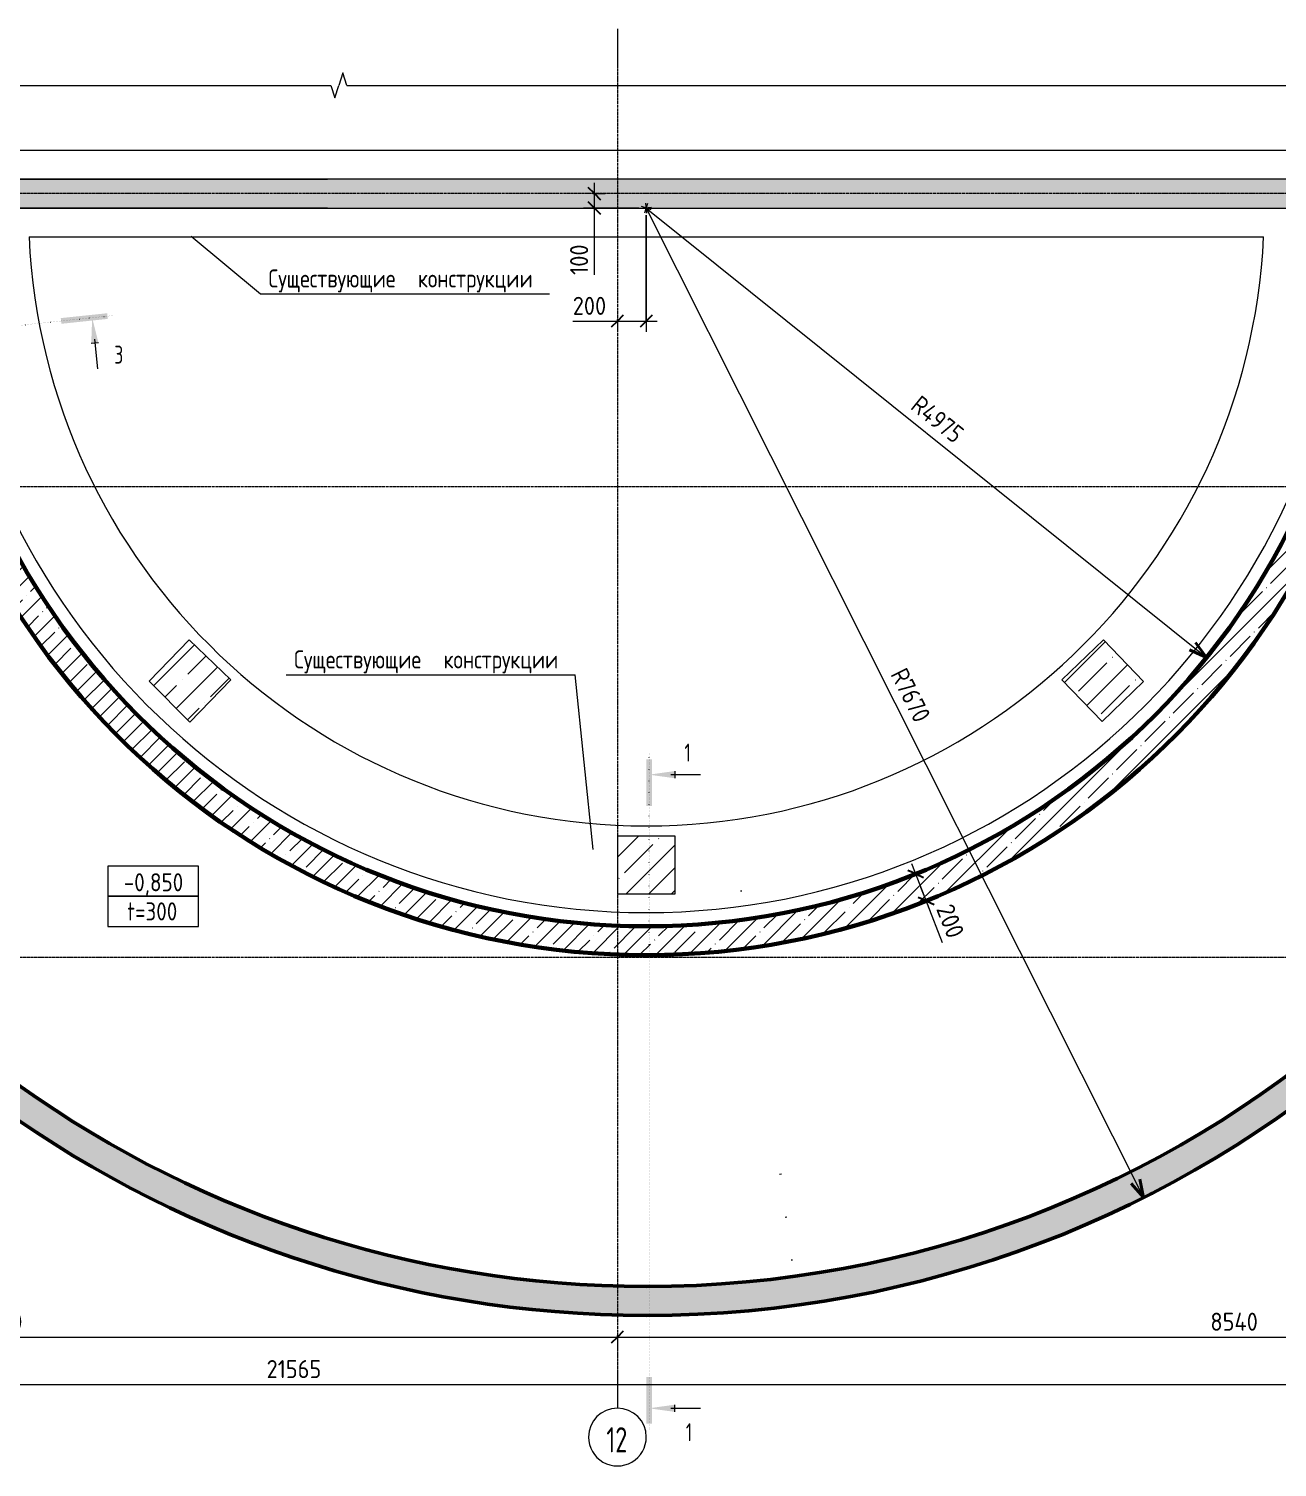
# Model space of a CAD drawing. Header units: millimetres. Extents: x 25237 to 117542, y -2270 to 13021.
# Drawn here: x 104308 to 112953, y 2719 to 12682 of the extents above; entities that cross this region are included whole.
import ezdxf

# ---------------------------------------------------------------- set-up
doc = ezdxf.new("R2010")
doc.units = ezdxf.units.MM
for name, pattern in [('01 Штриховая _2 мм_', [3, 2, -1]), ('01 Штриховая _4 мм_', [6, 3.5, -2.5]), ('02 Штрихпунктирная _20 мм_', [25, 20, -2.5, 0, -2.5]), ('04 Пунктир 10мм', [10, 0, -10])]:
    doc.linetypes.add(name, pattern=pattern)
for name, color, linetype, lineweight in [('AA_Dim', 7, 'Continuous', 9), ('AA_Dim-50', 7, 'Continuous', 9), ('AA_Linii', 7, 'Continuous', 9), ('AA_Oformlenie', 7, 'Continuous', 9), ('AA_Razrez', 7, 'Continuous', 9), ('AA_Vinoska', 7, 'Continuous', 9), ('AF_Lestnica', 7, '01 Штриховая _2 мм_', 9), ('AF_Perekritie', 7, 'Continuous', 20), ('AF_Perekritie_Опалубка', 253, 'Continuous', 20), ('AF_Stena', 7, '01 Штриховая _4 мм_', 20), ('AF_Stena_Гидроизоляция', 253, 'Continuous', 20), ('Оси', 7, 'Continuous', 9)]:
    doc.layers.add(name, color=color, linetype=linetype, lineweight=lineweight)
doc.styles.add('GOST Common', font='GOST Common.ttf', dxfattribs={"width": 0.85, "height": 125})
doc.styles.add('ISOCPEUR', font='isocpeur.ttf', dxfattribs={"width": 0.7, "height": 175})
doc.styles.add('ISOCPEUR_1', font='isocpeur.ttf', dxfattribs={"width": 0.85, "height": 125})
doc.styles.add('ISOCPEUR_2', font='isocpeur.ttf', dxfattribs={"width": 0.9, "height": 125})
doc.styles.add('ISOCPEUR_3', font='isocpeur.ttf', dxfattribs={"width": 0.7, "height": 125})
doc.dimstyles.new('05_Округл_5мм__прозр_', dxfattribs={"dimscale": 304.8, "dimtxt": 124.497647, "dimasz": 0.278871, "dimexe": 0.246063, "dimexo": 0.164042, "dimgap": 0.016404, "dimtad": 1, "dimdec": 0, "dimrnd": 5, "dimdsep": 46, "dimtxsty": 'ISOCPEUR_2', "dimblk1": 'OBLIQUE', "dimblk2": 'OBLIQUE', "dimsah": 1, "dimcen": 0.09, "dimdle": 0.246063, "dimazin": 0, "dimtfac": 1, "dimtdec": 4, "dimtix": 1, "dimtmove": 0, "dimatfit": 3, "dimfxl": 1, "dimtvp": 1, "dimtolj": 1, "dimtzin": 0, "dimlwd": 18, "dimlwe": 18, "dimarcsym": 2})
doc.dimstyles.new('05_Округл_5мм__прозр__1', dxfattribs={"dimscale": 304.8, "dimtxt": 124.497647, "dimasz": 0.278871, "dimexe": 0.246063, "dimexo": 0.164042, "dimgap": 0.016404, "dimtad": 1, "dimdec": 0, "dimrnd": 5, "dimdsep": 46, "dimtxsty": 'ISOCPEUR_2', "dimblk1": 'OBLIQUE', "dimblk2": 'OBLIQUE', "dimsah": 1, "dimcen": 0.09, "dimdle": 0.246063, "dimazin": 0, "dimtfac": 1, "dimtdec": 4, "dimtix": 1, "dimtmove": 1, "dimatfit": 3, "dimfxl": 1, "dimtvp": 1, "dimtolj": 1, "dimtzin": 0, "dimlwd": 18, "dimlwe": 18, "dimarcsym": 2})
doc.dimstyles.new('Стрелка__округл_5_мм__1', dxfattribs={"dimscale": 304.8, "dimtxt": 124.497647, "dimasz": 0.410105, "dimexe": 0.393701, "dimexo": 0, "dimgap": 0.065617, "dimtad": 1, "dimjust": 3, "dimdec": 0, "dimrnd": 5, "dimdsep": 46, "dimtxsty": 'ISOCPEUR_1', "dimblk1": 'OPEN30', "dimblk2": 'OPEN30', "dimsah": 1, "dimcen": 0.09, "dimazin": 0, "dimtfac": 1, "dimtdec": 4, "dimtix": 1, "dimtmove": 0, "dimatfit": 2, "dimfxl": 1, "dimtvp": 1, "dimtolj": 1, "dimtzin": 0, "dimarcsym": 2})
pattern_1 = [(45, (67809.4, 0), (-157.1545, 157.1545), []), (45, (67966.55, 0), (-157.1545, 157.1545), [277.813, -55.563, 1.676, -53.886])]

# ---------------------------------------------------------------- blocks, each defined once
blk = doc.blocks.new('Лестницы 1 - Лестницы 1-3688333-Схема расположения входа на отм_ -0_850 в_о 7-14_А-В')
at = {"layer": 'AF_Lestnica', "linetype": 'Continuous'}
h = blk.add_hatch(dxfattribs=at)
h.set_pattern_fill('FP_19', color=256, style=0, pattern_type=2)
h.set_pattern_definition([(45, (0, 0), (-112.2532, 112.2532), []), (45, (112.25, 0), (-112.2532, 112.2532), [198.438, -39.688, 1.676, -38.011])])
h.paths.add_polyline_path([(40775.1, 3770.8), (41079.9, 3776.9), (41384.2, 3795), (41687.6, 3825.3), (41989.5, 3867.6), (42289.5, 3921.8), (42587.1, 3987.9), (42881.8, 4065.8), (43173.2, 4155.4), (43460.9, 4256.5), (43744.3, 4368.9), (44022.9, 4492.5), (44296.5, 4627.1), (44564.5, 4772.4), (44826.5, 4928.3), (45082.1, 5094.4), (45330.9, 5270.6), (45572.5, 5456.6), (45806.5, 5652), (46032.6, 5856.5), (46250.3, 6069.9), (46459.4, 6291.7), (46659.6, 6521.7), (46850.4, 6759.5), (47031.6, 7004.6), (47202.9, 7256.8), (47364.1, 7515.6), (47514.9, 7780.6), (47655, 8051.3), (47784.3, 8327.4), (47902.4, 8608.5), (48009.3, 8894), (48104.8, 9183.5), (48188.7, 9476.6), (48260.9, 9772.8), (48321.2, 10071.7), (48369.6, 10372.7), (48171.6, 10400.5), (48122.9, 10099), (48061.9, 9799.7), (47988.8, 9503.2), (47903.6, 9210), (47806.5, 8920.4), (47697.6, 8635.1), (47577.1, 8354.4), (47445.3, 8079), (47302.4, 7809.1), (47148.5, 7545.3), (46983.9, 7288), (46809, 7037.7), (46624, 6794.7), (46429.2, 6559.5), (46225, 6332.4), (46011.6, 6113.9), (45789.5, 5904.3), (45559, 5703.9), (45320.6, 5513.1), (45074.5, 5332.3), (44821.2, 5161.6), (44561.2, 5001.5), (44294.8, 4852.1), (44022.5, 4713.7), (43744.9, 4586.6), (43462.2, 4470.9), (43175.1, 4366.9), (42883.9, 4274.7), (42589.3, 4194.5), (42291.5, 4126.4), (41991.3, 4070.5), (41689, 4026.9), (41385.2, 3995.8), (41080.4, 3977), (40775.1, 3970.8), (40467.4, 3977.1), (40160.2, 3996.1), (39854.1, 4027.8), (39549.6, 4072), (39247.1, 4128.7), (38947.2, 4197.9), (38650.5, 4279.3), (38357.3, 4372.9), (38068.3, 4478.5), (37783.8, 4595.9), (37504.4, 4724.9), (37230.6, 4865.4), (36962.8, 5017), (36701.4, 5179.4), (36447, 5352.6), (36199.9, 5536), (35960.6, 5729.5), (35729.4, 5932.7), (35506.9, 6145.2), (35293.2, 6366.7), (35088.9, 6596.8), (34894.2, 6835.1), (34709.5, 7081.3), (34535.1, 7334.8), (34371.3, 7595.4), (34218.4, 7862.4), (34076.6, 8135.5), (33946.2, 8414.3), (33827.3, 8698.1), (33720.3, 8986.6), (33625.2, 9279.3), (33416.5, 9279.3), (33509.2, 8985.6), (33613.6, 8695.9), (33729.6, 8410.5), (33856.9, 8130.1), (33995.4, 7855), (34144.8, 7585.7), (34304.9, 7322.5), (34475.4, 7066.1), (34656.1, 6816.7), (34846.7, 6574.7), (35046.8, 6340.6), (35256.2, 6114.7), (35474.5, 5897.4), (35701.3, 5689.1), (35936.3, 5490), (36179.1, 5300.5), (36429.3, 5120.9), (36686.5, 4951.5), (36950.3, 4792.6), (37220.3, 4644.4), (37496.1, 4507.1), (37777.1, 4381.1), (38062.9, 4266.4), (38353.1, 4163.3), (38647.3, 4071.9), (38944.8, 3992.4), (39245.3, 3924.9), (39548.3, 3869.5), (39853.3, 3826.4), (40159.7, 3795.5), (40467.1, 3777)])
at = {"layer": 'AF_Lestnica', "color": 10, "linetype": 'Continuous', "lineweight": 50}
for radius, start, end in [(7469.2, 270, 352), (7669.2, 270, 352), (7669.2, 196.36363, 270), (7469.2, 196.81463, 270)]:
    blk.add_arc((40775.1, 11440), radius, start, end, dxfattribs=at)
blk = doc.blocks.new('011_ЛинияОбрыва _ЭлУзла_Линия_ - Тип 1-3710690-Схема расположения входа на отм_ -0_850 в_о 7-14_А-В')
at = {"layer": 'AA_Oformlenie'}
for p, q in [((0, 0), (10745, 0)), ((10856.3, 0), (21600, 0))]:
    blk.add_line(p, q, dxfattribs=at)
blk = doc.blocks.new('Ось сетки - d_4мм-2765513-Схема расположения входа на отм_ -0_850 в_о 7-14_А-В')
at = {"layer": 'Оси'}
for start, end in [(360, 180), (360, 180), (180, 360), (180, 360)]:
    blk.add_arc((0, 0), 4, start, end, dxfattribs=at)
blk = doc.blocks.new('Разрез - Номер узла_ сзади-394133-Схема расположения входа на отм_ -0_850 в_о 7-14_А-В')
at = {"layer": 'AA_Razrez'}
for points in [[(7.33, 0.4), (7.33, -0.39), (0.87, -0.39), (0.87, 0.4)], [(3.5, -3.53), (2.5, -3.53), (3, 0)]]:
    blk.add_hatch(color=256, dxfattribs=at).paths.add_polyline_path(points)
for p, q in [((2.5, -3.53), (3.5, -3.53)), ((3, -3), (3, -7.1))]:
    blk.add_line(p, q, dxfattribs=at)
blk = doc.blocks.new('Разрез - Номер узла_ спереди-394134-Схема расположения входа на отм_ -0_850 в_о 7-14_А-В')
at = {"layer": 'AA_Razrez'}
for points in [[(7.33, 0.4), (7.33, -0.39), (0.87, -0.39), (0.87, 0.4)], [(3.5, -3.53), (2.5, -3.53), (3, 0)]]:
    blk.add_hatch(color=256, dxfattribs=at).paths.add_polyline_path(points)
for p, q in [((2.5, -3.53), (3.5, -3.53)), ((3, -3), (3, -7.1))]:
    blk.add_line(p, q, dxfattribs=at)
blk = doc.blocks.new('010_Текст с выноской - Текст 2 строки-3712182-Схема расположения входа на отм_ -0_850 в_о 7-14_А-В')
at = {"layer": 'AA_Vinoska'}
blk.add_line((-20, 0), (20, 0), dxfattribs=at)
blk = doc.blocks.new('DIMBLOCK98-Схема расположения входа на отм_ -0_850 в_о 7-14_А-В')
at = {"layer": 'AA_Dim-50', "lineweight": 30}
for p, q in [((99814.5, 3621.1), (99772, 3578.6)), ((99814.5, 3621.1), (99857, 3663.6)), ((108384.5, 3621.1), (108342, 3578.6)), ((108384.5, 3621.1), (108427, 3663.6))]:
    blk.add_line(p, q, dxfattribs=at)
at = {"layer": 'AA_Dim-50', "lineweight": 18}
for p, q in [((99814.5, 3631.3), (99814.5, 3546.1)), ((99814.5, 3621.1), (99814.5, 3631.3)), ((99814.5, 3621.1), (108384.5, 3621.1)), ((108384.5, 3631.3), (108384.5, 3546.1)), ((108384.5, 3621.1), (108384.5, 3631.3))]:
    blk.add_line(p, q, dxfattribs=at)
at = {"layer": 'AA_Dim-50', "color": 0, "lineweight": 18, "insert": (103941.4, 3789.5), "char_height": 125, "width": 379.239, "attachment_point": 1, "line_spacing_factor": 1.149209, "style": 'ISOCPEUR_2'}
blk.add_mtext('8570', dxfattribs=at)
blk = doc.blocks.new('_Oblique')
at = {"color": 0, "linetype": 'ByBlock', "lineweight": -2}
blk.add_line((-0.5, -0.5), (0.5, 0.5), dxfattribs=at)
blk = doc.blocks.new('DIMBLOCK99-Схема расположения входа на отм_ -0_850 в_о 7-14_А-В')
at = {"layer": 'AA_Dim-50', "lineweight": 30}
for p, q in [((108384.5, 3621.1), (108342, 3578.6)), ((108384.5, 3621.1), (108427, 3663.6)), ((116924.5, 3621.1), (116882, 3578.6)), ((116924.5, 3621.1), (116967, 3663.6))]:
    blk.add_line(p, q, dxfattribs=at)
at = {"layer": 'AA_Dim-50', "lineweight": 18}
for p, q in [((108384.5, 3631.3), (108384.5, 3546.1)), ((108384.5, 3621.1), (108384.5, 3631.3)), ((108384.5, 3621.1), (116999.5, 3621.1)), ((116924.5, 3631.3), (116924.5, 3546.1)), ((116924.5, 3621.1), (116924.5, 3631.3))]:
    blk.add_line(p, q, dxfattribs=at)
at = {"layer": 'AA_Dim-50', "color": 0, "lineweight": 18, "insert": (112490.5, 3789.5), "char_height": 125, "width": 393.604, "attachment_point": 1, "line_spacing_factor": 1.149209, "style": 'ISOCPEUR_2'}
blk.add_mtext('8540', dxfattribs=at)
blk = doc.blocks.new('DIMBLOCK100-Схема расположения входа на отм_ -0_850 в_о 7-14_А-В')
at = {"layer": 'AA_Dim-50', "lineweight": 18}
for p, q in [((95284.5, 3293.2), (116999.5, 3293.2)), ((95359.5, 3303.3), (95359.5, 3218.2)), ((95359.5, 3293.2), (95359.5, 3303.3)), ((116924.5, 3303.3), (116924.5, 3218.2)), ((116924.5, 3293.2), (116924.5, 3303.3))]:
    blk.add_line(p, q, dxfattribs=at)
at = {"layer": 'AA_Dim-50', "lineweight": 30}
for p, q in [((95359.5, 3293.2), (95317, 3250.7)), ((95359.5, 3293.2), (95402, 3335.7)), ((116924.5, 3293.2), (116882, 3250.7)), ((116924.5, 3293.2), (116967, 3335.7))]:
    blk.add_line(p, q, dxfattribs=at)
at = {"layer": 'AA_Dim-50', "color": 0, "lineweight": 18, "insert": (105955.2, 3461.5), "char_height": 125, "width": 448.192, "attachment_point": 1, "line_spacing_factor": 1.149209, "style": 'ISOCPEUR_2'}
blk.add_mtext('21565', dxfattribs=at)
blk = doc.blocks.new('042_М_Плиты толщина и отметка - 042_М_Плиты толщина и отметка-646207-Схема расположения входа на отм_ -0_850 в_о 7-14_А-В')
at = {"layer": 'AA_Vinoska'}
for p, q in [((6.28, 4.17), (-6.28, 4.17)), ((-6.28, 4.17), (-6.28, 0)), ((6.28, 0), (6.28, 4.17)), ((6.28, 0), (-6.28, 0)), ((-6.28, 0), (-6.28, -4.17)), ((-6.28, 0), (6.28, 0)), ((6.28, -4.17), (6.28, 0)), ((-6.28, -4.17), (6.28, -4.17))]:
    blk.add_line(p, q, dxfattribs=at)
blk = doc.blocks.new('DIMBLOCK123-Схема расположения входа на отм_ -0_850 в_о 7-14_А-В')
at = {"layer": 'AA_Dim-50'}
for p, q in [((108573.3, 11406.4), (108595.6, 11473.6)), ((108618, 11428.9), (108550.9, 11451.1)), ((108584.5, 11440), (112028.1, 4587.4))]:
    blk.add_line(p, q, dxfattribs=at)
at = {"layer": 'AA_Dim-50', "lineweight": 40}
for q in [(111942, 4684), (112001.9, 4714.1)]:
    blk.add_line((112028.1, 4587.4), q, dxfattribs=at)
at = {"layer": 'AA_Dim-50'}
blk.add_arc((108584.5, 11440), 7669.2, 295.78419, 297.57721, dxfattribs=at)
at = {"layer": 'AA_Dim-50', "color": 0, "insert": (110384.1, 8267.1), "char_height": 125, "width": 459.684, "attachment_point": 1, "rotation": 296.6807, "line_spacing_factor": 1.149209, "style": 'ISOCPEUR_1'}
blk.add_mtext('R7670', dxfattribs=at)
blk = doc.blocks.new('_Open30')
at = {"color": 0, "linetype": 'ByBlock', "lineweight": -2}
for p, q in [((-1, 0.268), (0, 0)), ((0, 0), (-1, -0.268)), ((0, 0), (-1, 0))]:
    blk.add_line(p, q, dxfattribs=at)
blk = doc.blocks.new('DIMBLOCK124-Схема расположения входа на отм_ -0_850 в_о 7-14_А-В')
at = {"layer": 'AA_Dim-50'}
for p, q in [((108588.3, 11404.9), (108580.6, 11475.1)), ((108619.6, 11443.9), (108549.3, 11436.1)), ((108584.5, 11440), (112464.7, 8327.7))]:
    blk.add_line(p, q, dxfattribs=at)
at = {"layer": 'AA_Dim-50', "lineweight": 40}
for q in [(112346.3, 8379.8), (112388.2, 8432.1)]:
    blk.add_line((112464.7, 8327.7), q, dxfattribs=at)
at = {"layer": 'AA_Dim-50'}
blk.add_arc((108584.5, 11440), 4974.2, 319.88536, 322.64982, dxfattribs=at)
at = {"layer": 'AA_Dim-50', "color": 0, "insert": (110485.2, 10150.4), "char_height": 125, "width": 474.049, "attachment_point": 1, "rotation": 321.26759, "line_spacing_factor": 1.149209, "style": 'ISOCPEUR_1'}
blk.add_mtext('R4975', dxfattribs=at)
blk = doc.blocks.new('DIMBLOCK125-Схема расположения входа на отм_ -0_850 в_о 7-14_А-В')
at = {"layer": 'AA_Dim-50', "lineweight": 18}
for p, q in [((110549.4, 6572), (110422.6, 6898.2)), ((110470.4, 6836.3), (110379.9, 6801.1)), ((110449.8, 6828.3), (110470.4, 6836.3)), ((110531.5, 6618), (110486, 6735.1)), ((110505.5, 6635.4), (110592.1, 6669)), ((110522.2, 6641.9), (110505.5, 6635.4)), ((110635.5, 6350.4), (110531.5, 6618))]:
    blk.add_line(p, q, dxfattribs=at)
at = {"layer": 'AA_Dim-50', "lineweight": 30}
for p, q in [((110449.8, 6828.3), (110394.8, 6852.5)), ((110449.8, 6828.3), (110504.8, 6804.1)), ((110522.2, 6641.9), (110467.2, 6666.1)), ((110522.2, 6641.9), (110577.2, 6617.7))]:
    blk.add_line(p, q, dxfattribs=at)
at = {"layer": 'AA_Dim-50', "color": 0, "lineweight": 18, "insert": (110706.5, 6632.3), "char_height": 125, "width": 284.429, "attachment_point": 1, "rotation": 291.23971, "line_spacing_factor": 1.149209, "style": 'ISOCPEUR_2'}
blk.add_mtext('200', dxfattribs=at)
blk = doc.blocks.new('DIMBLOCK126-Схема расположения входа на отм_ -0_850 в_о 7-14_А-В')
at = {"layer": 'AA_Dim-50', "lineweight": 18}
for p, q in [((108584.5, 11390), (108584.5, 10582.1)), ((108584.5, 10657.1), (108584.5, 11390)), ((108384.5, 10667.2), (108384.5, 10582.1)), ((108384.5, 10657.1), (108384.5, 10667.2)), ((108075.4, 10657.1), (108362.4, 10657.1)), ((108309.5, 10657.1), (108659.5, 10657.1)), ((108362.4, 10657.1), (108484.5, 10657.1))]:
    blk.add_line(p, q, dxfattribs=at)
at = {"layer": 'AA_Dim-50', "lineweight": 30}
for p, q in [((108384.5, 10657.1), (108427, 10699.6)), ((108584.5, 10657.1), (108627, 10699.6)), ((108384.5, 10657.1), (108342, 10614.6)), ((108584.5, 10657.1), (108542, 10614.6))]:
    blk.add_line(p, q, dxfattribs=at)
at = {"layer": 'AA_Dim-50', "color": 0, "lineweight": 18, "insert": (108075.4, 10825.4), "char_height": 125, "width": 284.429, "attachment_point": 1, "line_spacing_factor": 1.149209, "style": 'ISOCPEUR_2'}
blk.add_mtext('200', dxfattribs=at)
blk = doc.blocks.new('DIMBLOCK127-Схема расположения входа на отм_ -0_850 в_о 7-14_А-В')
at = {"layer": 'AA_Dim-50', "lineweight": 30}
for p, q in [((108224.9, 11540), (108182.4, 11582.5)), ((108224.9, 11440), (108182.4, 11482.5)), ((108224.9, 11540), (108267.4, 11497.5)), ((108224.9, 11440), (108267.4, 11397.5))]:
    blk.add_line(p, q, dxfattribs=at)
at = {"layer": 'AA_Dim-50', "lineweight": 18}
for p, q in [((108224.9, 11365), (108224.9, 11615)), ((108214.8, 11540), (108299.9, 11540)), ((108224.9, 11540), (108214.8, 11540)), ((108224.9, 11242.9), (108224.9, 11490)), ((108533.5, 11440), (108149.9, 11440)), ((108224.9, 11440), (108533.5, 11440)), ((108224.9, 10977.4), (108224.9, 11242.9))]:
    blk.add_line(p, q, dxfattribs=at)
at = {"layer": 'AA_Dim-50', "color": 0, "lineweight": 18, "insert": (108056.6, 10977.4), "char_height": 125, "width": 258.572, "attachment_point": 1, "rotation": 90, "line_spacing_factor": 1.149209, "style": 'ISOCPEUR_2'}
blk.add_mtext('100', dxfattribs=at)

msp = doc.modelspace()

# ---------------------------------------------------------------- hatches: boundary and pattern name
at = {"layer": 'AA_Oformlenie'}
h = msp.add_hatch(dxfattribs=at)
h.set_pattern_fill('FP_1', color=256, style=0, pattern_type=2)
h.set_pattern_definition(pattern_1)
h.paths.add_polyline_path([(117254.4587, 11440), (117254.4587, 11640), (95654.4587, 11640), (95654.4587, 11440), (115632.65, 11440)])
h = msp.add_hatch(dxfattribs=at)
h.set_pattern_fill('FP_1', color=256, style=0, pattern_type=2)
h.set_pattern_definition(pattern_1)
h.paths.add_polyline_path([(108384.4587, 6690), (108784.4587, 6690), (108784.4587, 7090), (108384.4587, 7090)])
h.paths.add_polyline_path([(105424.2788, 7879.6069), (105706.5817, 8171.9402), (105418.8458, 8449.8035), (105141.393, 8162.4927), (105390.5305, 7913.3552)])
h.paths.add_polyline_path([(111740.237, 7884.2043), (112027.9729, 8162.0676), (111750.1095, 8449.8035), (111462.3736, 8171.9402), (111712.0863, 7913.3552)])
at = {"layer": 'AF_Stena', "linetype": 'Continuous', "lineweight": 9}
h = msp.add_hatch(dxfattribs=at)
h.set_pattern_fill('FP_19', color=256, style=0, pattern_type=2)
h.set_pattern_definition([(45, (67809.4, 0), (-112.2532, 112.2532), []), (45, (67921.65, 0), (-112.2532, 112.2532), [198.438, -39.688, 1.676, -38.011])])
h.paths.add_polyline_path([(108584.4587, 6265.7905), (108840.9246, 6272.1505), (109096.7601, 6291.2146), (109351.3362, 6322.9362), (109604.027, 6367.2371), (109854.2115, 6424.0084), (110101.2744, 6493.1107), (110344.6086, 6574.3741), (110583.6157, 6667.5987), (110817.7083, 6772.5553), (111046.3108, 6888.9861), (111268.8613, 7016.6047), (111484.8127, 7155.0974), (111693.6341, 7304.1238), (111894.8121, 7463.3175), (112087.8523, 7632.2872), (112272.2799, 7810.6174), (112447.6418, 7997.8699), (112613.5066, 8193.5841), (112769.4668, 8397.2791), (112915.1389, 8608.4541), (113050.1648, 8826.59), (113174.2126, 9051.1504), (113286.9773, 9281.5834), (113388.1817, 9517.3225), (113477.577, 9757.7881), (113554.9434, 10002.3891), (113620.0908, 10250.5243), (113672.859, 10501.5835), (113713.1183, 10754.9497), (113740.7697, 11010), (113540.0474, 11010), (113512.1508, 10761.3173), (113471.7827, 10514.3523), (113417.0675, 10262.3738), (113354.0721, 10028.0695), (113277.0274, 9789.9824), (113188.1064, 9556.0714), (113087.5341, 9326.9284), (112975.5649, 9103.1334), (112852.4823, 8885.2527), (112718.5978, 8673.8378), (112574.2502, 8469.4238), (112419.8049, 8272.528), (112255.6528, 8083.6487), (112082.2092, 7903.2641), (111899.9132, 7731.8305), (111709.2261, 7569.7819), (111510.6305, 7417.5284), (111304.6292, 7275.4553), (111091.7433, 7143.9223), (110872.5118, 7023.2622), (110647.4895, 6913.7804), (110417.2459, 6815.754), (110182.3636, 6729.4311), (109943.4373, 6655.0301), (109701.0715, 6592.7394), (109455.8797, 6542.7166), (109208.4824, 6505.0882), (108959.5058, 6479.9497), (108709.5799, 6467.3644), (108459.3374, 6467.3644), (108209.4116, 6479.9497), (107960.4349, 6505.0882), (107713.0377, 6542.7166), (107467.8458, 6592.7394), (107225.48, 6655.0301), (106986.5537, 6729.4311), (106751.6715, 6815.754), (106521.4278, 6913.7804), (106296.4055, 7023.2622), (106077.174, 7143.9223), (105864.2882, 7275.4553), (105658.2868, 7417.5284), (105459.6912, 7569.7819), (105269.0042, 7731.8305), (105086.7082, 7903.2641), (104913.2646, 8083.6487), (104749.1124, 8272.528), (104594.6671, 8469.4238), (104450.3195, 8673.8378), (104316.435, 8885.2527), (104193.3524, 9103.1334), (104081.3833, 9326.9284), (103980.8109, 9556.0714), (103891.8899, 9789.9824), (103814.8453, 10028.0695), (103749.872, 10269.7299), (103697.1346, 10514.3523), (103656.7666, 10761.3173), (103628.8699, 11010), (103428.1476, 11010), (103455.799, 10754.9497), (103496.0583, 10501.5835), (103548.8265, 10250.5243), (103613.9739, 10002.3891), (103691.3404, 9757.7881), (103780.7357, 9517.3225), (103881.9401, 9281.5834), (103994.7047, 9051.1504), (104118.7525, 8826.59), (104253.7784, 8608.4541), (104399.4505, 8397.2791), (104555.4107, 8193.5841), (104721.2756, 7997.8699), (104896.6374, 7810.6174), (105081.0651, 7632.2872), (105274.1052, 7463.3175), (105475.2832, 7304.1238), (105684.1046, 7155.0974), (105900.056, 7016.6047), (106122.6065, 6888.9861), (106351.209, 6772.5553), (106585.3016, 6667.5987), (106824.3087, 6574.3741), (107067.6429, 6493.1107), (107314.7059, 6424.0084), (107564.8903, 6367.2371), (107817.5811, 6322.9362), (108072.1572, 6291.2146), (108327.9927, 6272.1505)])

# ---------------------------------------------------------------- linework, layer by layer
at = {"layer": 'AA_Linii', "lineweight": 20}
for p, q in [((95656.1907, 11840), (117252.7266, 11840)), ((101674.4587, 11640), (106376.8122, 11640)), ((106376.8122, 11440), (101672.7542, 11440)), ((104309.9255, 11240), (112858.9918, 11240)), ((105418.8458, 8449.8035), (105141.393, 8162.4927)), ((105706.5817, 8171.9402), (105418.8458, 8449.8035)), ((111462.3736, 8171.9402), (111750.1095, 8449.8035)), ((111750.1095, 8449.8035), (112027.9729, 8162.0676)), ((105424.2788, 7879.6069), (105706.5817, 8171.9402)), ((111740.237, 7884.2043), (111462.3736, 8171.9402)), ((105141.393, 8162.4927), (105424.2788, 7879.6069)), ((112027.9729, 8162.0676), (111740.237, 7884.2043)), ((108784.4587, 7090), (108384.4587, 7090)), ((108384.4587, 7090), (108384.4587, 6690)), ((108784.4587, 6690), (108784.4587, 7090)), ((110386.4688, 6803.6739), (110423.7517, 6818.1648)), ((108384.4587, 6690), (108784.4587, 6690)), ((110458.9229, 6617.2594), (110505.5265, 6635.3729)), ((111339.1816, 4497.4061), (111367.0686, 4508.4655)), ((111412.9114, 4311.4923), (111440.7985, 4322.5518))]:
    msp.add_line(p, q, dxfattribs=at)
at = {"layer": 'AA_Linii'}
for p, q in [((117254.4587, 11640), (95654.4587, 11640)), ((95654.4587, 11440), (117254.4587, 11440)), ((105418.8458, 8449.8035), (105141.393, 8162.4927)), ((105706.5817, 8171.9402), (105418.8458, 8449.8035)), ((111750.1095, 8449.8035), (111462.3736, 8171.9402)), ((112027.9729, 8162.0676), (111750.1095, 8449.8035)), ((105424.2788, 7879.6069), (105706.5817, 8171.9402)), ((111462.3736, 8171.9402), (111740.237, 7884.2043)), ((105141.393, 8162.4927), (105424.2788, 7879.6069)), ((111740.237, 7884.2043), (112027.9729, 8162.0676)), ((108784.4587, 7090), (108384.4587, 7090)), ((108384.4587, 7090), (108384.4587, 6690)), ((108784.4587, 6690), (108784.4587, 7090)), ((108384.4587, 6690), (108784.4587, 6690)), ((109235.8224, 6710.4333), (109245.7289, 6711.7976)), ((109505.9614, 4748.9479), (109520.8212, 4750.9944)), ((109546.8916, 4451.7532), (109556.7981, 4453.1175)), ((109587.8217, 4154.5584), (109597.7282, 4155.9227))]:
    msp.add_line(p, q, dxfattribs=at)
at = {"layer": 'AA_Linii', "lineweight": 20}
for radius, start, end in [(4879.2095, 182.34922632, 357.65077368), (4279.2095, 182.67884337, 357.32115663)]:
    msp.add_arc((108584.4587, 11440), radius, start, end, dxfattribs=at)
at = {"layer": 'AA_Razrez', "linetype": '04 Пунктир 10мм'}
for p, q in [((93187.4175, 9465.6321), (104896.4875, 10696.305)), ((108604.4587, 2977.4643), (108604.4587, 7665.8816))]:
    msp.add_line(p, q, dxfattribs=at)
at = {"layer": 'AA_Vinoska'}
for p, q in [((106482.613, 12376.6501), (106454.4587, 12290)), ((106510.7673, 12290), (106482.613, 12376.6501)), ((106399.4587, 12290), (106426.9587, 12203.3975)), ((106426.9587, 12203.3975), (106454.4587, 12290)), ((105433.1926, 11245.0876), (105913.6329, 10845.9991)), ((108216.1858, 6997.8326), (108091.1587, 8207.6422))]:
    msp.add_line(p, q, dxfattribs=at)
at = {"layer": 'AF_Perekritie', "linetype": '01 Штриховая _4 мм_'}
for p, q in [((112940.1755, 5127.75), (112879.8221, 5086.5264)), ((104510.6227, 4942.2593), (104420.9799, 4999.3314)), ((112685.133, 4959.1637), (112624.7163, 4921.3275)), ((104773.7235, 4784.5458), (104681.9249, 4837.9551)), ((112423.5748, 4800.8768), (112363.2656, 4766.3659)), ((105042.9207, 4637.4797), (104949.1302, 4687.1373)), ((112155.9166, 4653.1408), (112095.8804, 4621.8851)), ((105317.7836, 4501.2964), (105222.167, 4547.1224)), ((111882.5835, 4516.1902), (111822.9807, 4488.1118)), ((105597.8724, 4376.2138), (105500.5971, 4418.1366)), ((111604.0099, 4390.2425), (111544.995, 4365.2563)), ((105882.739, 4262.4319), (105783.974, 4300.3884)), ((106171.9278, 4160.1327), (106071.8432, 4194.068)), ((111320.6386, 4275.4979), (111262.36, 4253.5114)), ((106464.976, 4069.4799), (106363.7429, 4099.3468)), ((111032.9197, 4172.1386), (110975.5195, 4153.0526)), ((106761.4149, 3990.6185), (106659.2054, 4016.3777)), ((110446.2742, 4000.2141), (110391.0297, 3986.6065)), ((110741.3104, 4080.3287), (110684.9239, 4064.0377)), ((107060.7702, 3923.6746), (106957.7568, 3945.2946)), ((107362.563, 3868.7554), (107258.9186, 3886.2121)), ((110148.2797, 3931.922), (110094.2984, 3920.8805)), ((107666.3105, 3825.9487), (107562.208, 3839.2256)), ((107971.5267, 3795.3229), (107867.139, 3804.4109)), ((109241.3013, 3798.9707), (109191.7596, 3794.8735)), ((109545.3142, 3831.2203), (109494.1921, 3824.9387)), ((109847.8006, 3875.5609), (109795.196, 3866.963)), ((108938.136, 3778.9501), (108938.7369, 3778.9778))]:
    msp.add_line(p, q, dxfattribs=at)
for radius, start, end in [(4974.2095, 330.30632996, 330.78618322), (4974.2095, 212.04254626, 212.56871209), (4974.2095, 327.43128791, 327.95745249), (4974.2095, 214.87097871, 215.44393415), (4974.2095, 324.55606585, 325.12902007), (4974.2095, 217.69916021, 218.31936625), (4974.2095, 321.68063375, 322.30083858), (4974.2095, 220.52712859, 221.19504544), (4974.2095, 318.80495456, 319.47287022), (4974.2095, 223.35491437, 224.07101806), (4974.2095, 315.92898194, 316.64508445), (4974.2095, 226.18254251, 226.94734279), (4974.2095, 313.05265721, 313.81745633), (4974.2095, 229.01003358, 229.8240951), (4974.2095, 310.1759049, 310.98996527), (4974.2095, 231.83740469, 232.70137365), (4974.2095, 307.29862635, 308.16259418), (4974.2095, 234.6646702, 235.57931), (4974.2095, 304.42069, 305.33532869), (4974.2095, 237.49184223, 238.45808357), (4974.2095, 301.54191643, 302.50815667), (4974.2095, 240.31893111, 241.33794552), (4974.2095, 298.66205448, 299.6810678), (4974.2095, 243.14594567, 244.21925864), (4974.2095, 295.78074136, 296.85405326), (4974.2095, 245.97289351, 247.10256712), (4974.2095, 292.89743288, 294.02710543), (4974.2095, 248.79978122, 249.98872613), (4974.2095, 290.01127387, 291.20021772), (4974.2095, 251.62661453, 252.87916093), (4974.2095, 287.12083907, 288.37338443), (4974.2095, 254.45339844, 255.77643698), (4974.2095, 257.28013734, 258.68568525), (4974.2095, 281.31431475, 282.71986163), (4974.2095, 284.22356302, 285.54660053), (4974.2095, 260.10683511, 261.61887795), (4974.2095, 262.93349517, 264.61193172), (4974.2095, 265.76012056, 267.88044922), (4974.2095, 272.11956901, 274.23987842), (4974.2095, 275.38806828, 277.06650381), (4974.2095, 278.38112205, 279.89316387), (7669.2095, 303.56228296, 304.72730874), (7669.2095, 236.95980088, 238.11374635), (7669.2095, 301.27075532, 302.43584421), (7669.2095, 239.26267226, 240.41660431), (7669.2095, 298.9792096, 300.14439223), (7669.2095, 241.56554347, 242.71946228), (7669.2095, 296.68764435, 297.85295203), (7669.2095, 243.86841452, 245.02232026), (7669.2095, 294.396058, 295.56152286), (7669.2095, 246.17128541, 247.32517825), (7669.2095, 292.10444879, 293.27010407), (7669.2095, 248.47415615, 249.62803626), (7669.2095, 250.77702674, 251.93089428), (7669.2095, 289.81281476, 290.97869503), (7669.2095, 253.07989718, 254.23375231), (7669.2095, 287.52115372, 288.68729519), (7669.2095, 255.38276746, 256.53661035), (7669.2095, 282.93774049, 284.10452101), (7669.2095, 285.22946322, 286.39590401), (7669.2095, 257.6856376, 258.83946841), (7669.2095, 259.9885076, 261.14232648), (7669.2095, 280.64598241, 281.81314574), (7669.2095, 262.29137746, 263.44518456), (7669.2095, 264.59424717, 265.74804265), (7669.2095, 273.77722108, 274.93906234), (7669.2095, 276.06234556, 277.23041678), (7669.2095, 278.35418545, 279.5217778), (7669.2095, 266.92627072, 268.04937713), (7669.2095, 269.21955194, 270.3448218), (7669.2095, 271.49301736, 272.62901975)]:
    msp.add_arc((108584.4587, 11440), radius, start, end, dxfattribs=at)
at = {"layer": 'AF_Perekritie_Опалубка', "lineweight": 35}
for p, q in [((108117.4249, 6487.7642), (108125.0833, 6487.0479)), ((109043.8344, 6487.048), (109051.4924, 6487.7642)), ((108584.4655, 3770.7909), (108477.3325, 3771.5396)), ((108632.1948, 3770.9398), (108584.4655, 3770.7909))]:
    msp.add_line(p, q, dxfattribs=at)
at = {"layer": 'AF_Perekritie_Опалубка', "lineweight": 35, "flags": 128}
for points in [[(112879.781, 5086.4986), (112867.9633, 5078.5252), (112814.2093, 5042.6583)], [(104547.0523, 4919.5611), (104525.5704, 4932.9116), (104510.6647, 4942.233)], [(112624.6742, 4921.3013), (112613.359, 4914.3019), (112555.8797, 4879.1628)], [(104811.2202, 4763.216), (104787.9415, 4776.4251), (104773.7666, 4784.5211)], [(112363.2224, 4766.3415), (112352.4669, 4760.2629), (112291.2389, 4726.0927)], [(105081.4329, 4617.5676), (105056.3367, 4630.5119), (105042.9647, 4637.4568)], [(112095.8363, 4621.8624), (112085.6943, 4616.6487), (112020.7071, 4583.6915)], [(105357.2576, 4482.8493), (105330.33, 4495.4035), (105317.8284, 4501.2753)], [(111822.9357, 4488.0909), (111813.4575, 4483.6834), (111744.7143, 4452.1853)], [(105638.2522, 4359.2769), (105609.4868, 4371.3144), (105597.9181, 4376.1945)], [(111544.9493, 4365.2372), (111536.1813, 4361.5745), (111463.6989, 4331.7832)], [(105923.9667, 4247.0482), (105893.3641, 4258.4414), (105882.7854, 4262.4144)], [(111262.3135, 4253.4941), (111254.2985, 4250.5126), (111178.1073, 4222.6767)], [(106213.9432, 4146.3432), (106181.5114, 4156.9637), (106171.9749, 4160.1171)], [(110975.4723, 4153.0372), (110968.249, 4150.671), (110888.3934, 4125.039)], [(106507.7172, 4057.3231), (106473.4715, 4067.0422), (106465.0237, 4069.4662)], [(106804.8181, 3980.1306), (106768.7812, 3988.8196), (106761.4631, 3990.6067)], [(110390.9815, 3986.5948), (110385.4413, 3985.2542), (110298.4453, 3964.773)], [(110684.8762, 4064.0241), (110678.4792, 4062.2055), (110595.0174, 4039.0255)], [(107104.7699, 3914.8891), (107066.9719, 3922.4201), (107060.8188, 3923.6648)], [(110094.2498, 3920.8708), (110089.5928, 3919.9372), (109999.1482, 3902.3994)], [(107407.0919, 3861.7034), (107367.5704, 3867.949), (107362.612, 3868.7475)], [(107711.2999, 3820.6584), (107670.0998, 3825.4927), (107666.3597, 3825.9427)], [(108016.9065, 3791.82), (107974.08, 3795.1186), (107971.5761, 3795.3189)], [(109191.7102, 3794.8696), (109189.8175, 3794.7195), (109088.7576, 3787.3893)], [(109494.1429, 3824.9328), (109491.314, 3824.5954), (109394.2844, 3813.6673)], [(109795.147, 3866.9552), (109791.3952, 3866.3564), (109697.6016, 3852.0041)], [(108323.6451, 3775.2268), (108279.0287, 3776.8749), (108169.3248, 3782.0347)], [(108938.0941, 3778.9483), (108887.3762, 3776.7752), (108782.3452, 3773.3443)]]:
    msp.add_lwpolyline(points, dxfattribs=at)
at = {"layer": 'AF_Perekritie_Опалубка', "lineweight": 35}
for radius, start, end in [(4974.2095, 329.31400665, 330.30575847), (4974.2095, 212.56928357, 213.51375054), (4974.2095, 326.48624815, 327.43071643), (4974.2095, 215.44450564, 216.34168648), (4974.2095, 323.65831225, 324.55549436), (4974.2095, 218.31993774, 219.16982933), (4974.2095, 320.83016944, 321.68006226), (4974.2095, 221.19561693, 221.99821552), (4974.2095, 318.00178328, 318.80438307), (4974.2095, 224.07158954, 224.8268906), (4974.2095, 315.17310823, 315.92841046), (4974.2095, 226.94791428, 227.65591229), (4974.2095, 312.34408657, 313.05208572), (4974.2095, 229.82466659, 230.48535478), (4974.2095, 309.51464412, 310.17533341), (4974.2095, 232.70194514, 233.31531511), (4974.2095, 306.68468383, 307.29805486), (4974.2095, 235.57988149, 236.14592265), (4974.2095, 303.85407633, 304.42011851), (4974.2095, 238.45865506, 238.97735384), (4974.2095, 301.02264518, 301.54134494), (4974.2095, 241.33851701, 241.80985571), (4974.2095, 298.19014336, 298.66148299), (4974.2095, 244.21983013, 244.64378506), (4974.2095, 295.35621407, 295.78016987), (4974.2095, 247.10313861, 247.47967713), (4974.2095, 292.52032208, 292.89686139), (4974.2095, 249.98929762, 250.318373), (4974.2095, 252.87973241, 253.16127449), (4974.2095, 286.83872498, 287.12026759), (4974.2095, 289.68162631, 290.01070238), (4974.2095, 255.77700847, 256.01090488), (4974.2095, 283.98909482, 284.22299153), (4974.2095, 258.68625674, 258.87231079), (4974.2095, 261.61944944, 261.75726769), (4974.2095, 278.2427334, 278.38055056), (4974.2095, 281.12768935, 281.31374326), (4974.2095, 268.58671399, 271.41328499), (7669.2095, 235.81125906, 236.95943023), (7669.2095, 302.43621486, 303.5619123), (7669.2095, 238.114117, 239.26230161), (7669.2095, 300.14476288, 301.27038467), (7669.2095, 240.41697496, 241.56517282), (7669.2095, 297.85332268, 298.97883895), (7669.2095, 242.71983293, 243.86804387), (7669.2095, 295.56189351, 296.6872737), (7669.2095, 245.02269091, 246.17091476), (7669.2095, 293.27047472, 294.39568735), (7669.2095, 247.32554891, 248.4737855), (7669.2095, 290.97906568, 292.10407813), (7669.2095, 249.62840691, 250.77665609), (7669.2095, 288.68766584, 289.81244411), (7669.2095, 251.93126493, 253.07952652), (7669.2095, 286.39627466, 287.52078307), (7669.2095, 254.23412296, 255.38239681), (7669.2095, 284.10489166, 285.22909257), (7669.2095, 256.536981, 257.68526695), (7669.2095, 258.83983906, 259.98813695), (7669.2095, 279.52214845, 280.64561176), (7669.2095, 281.81351639, 282.93736984), (7669.2095, 261.14269713, 262.29100681), (7669.2095, 263.44555521, 264.59387652), (7669.2095, 265.74841331, 266.8967461), (7669.2095, 272.64808479, 273.77008749), (7669.2095, 274.93943299, 276.06197491), (7669.2095, 277.23078743, 278.3538148), (7669.2095, 268.05127141, 269.19961555), (7669.2095, 270.35674252, 271.47814726)]:
    msp.add_arc((108584.4587, 11440), radius, start, end, dxfattribs=at)
at = {"layer": 'AF_Stena_Гидроизоляция', "lineweight": 60}
for radius, start, end in [(5174.2095, 184.76703402, 355.23296598), (4974.2095, 184.95917476, 355.04082524)]:
    msp.add_arc((108584.4587, 11440), radius, start, end, dxfattribs=at)
at = {"layer": 'Оси'}
for p, q in [((108384.4587, 12681.8629), (108384.4587, 12431.8629)), ((108384.4587, 3378.1675), (108384.4587, 3128.1675))]:
    msp.add_line(p, q, dxfattribs=at)
at = {"layer": 'Оси', "linetype": '02 Штрихпунктирная _20 мм_'}
for p, q in [((108384.4587, 12431.8629), (108384.4587, 3378.1675)), ((117291.8717, 11540), (94446.6929, 11540)), ((117291.8717, 9510), (94446.6929, 9510)), ((117291.8717, 6250), (94446.6929, 6250))]:
    msp.add_line(p, q, dxfattribs=at)

# ---------------------------------------------------------------- block references
at = {"layer": 'AA_Oformlenie'}
msp.add_blockref('011_ЛинияОбрыва _ЭлУзла_Линия_ - Тип 1-3710690-Схема расположения входа на отм_ -0_850 в_о 7-14_А-В', (95654.4587, 12290), dxfattribs=at)
at = {"layer": 'AA_Razrez', "extrusion": (0, 0, -1), "xscale": 49.99999999999998, "yscale": 49.99999999999998, "zscale": 49.99999999999998}
for p, rotation in [((-104896.4875, 10696.305), 354.0000000000004), ((-108604.4587, 7665.8816), 270.0000000000002)]:
    msp.add_blockref('Разрез - Номер узла_ сзади-394133-Схема расположения входа на отм_ -0_850 в_о 7-14_А-В', p, dxfattribs=dict(at, rotation=rotation))
at = {"layer": 'AA_Razrez', "xscale": 49.99999999999998, "yscale": 49.99999999999998, "zscale": 49.99999999999998, "rotation": 90}
msp.add_blockref('Разрез - Номер узла_ спереди-394134-Схема расположения входа на отм_ -0_850 в_о 7-14_А-В', (108604.4587, 2977.4643), dxfattribs=at)
at = {"layer": 'AA_Vinoska'}
for name, p, xscale, yscale, zscale in [('010_Текст с выноской - Текст 2 строки-3712182-Схема расположения входа на отм_ -0_850 в_о 7-14_А-В', (106913.6329, 10845.9991), 50, 50, 50), ('010_Текст с выноской - Текст 2 строки-3712182-Схема расположения входа на отм_ -0_850 в_о 7-14_А-В', (107091.1587, 8207.6422), 50, 50, 50), ('042_М_Плиты толщина и отметка - 042_М_Плиты толщина и отметка-646207-Схема расположения входа на отм_ -0_850 в_о 7-14_А-В', (105170.5384, 6673.5566), 49.99999999999998, 49.99999999999998, 49.99999999999998)]:
    msp.add_blockref(name, p, dxfattribs=dict(at, xscale=xscale, yscale=yscale, zscale=zscale))
at = {"layer": 'AF_Lestnica', "color": 10, "linetype": 'Continuous', "lineweight": 50}
msp.add_blockref('Лестницы 1 - Лестницы 1-3688333-Схема расположения входа на отм_ -0_850 в_о 7-14_А-В', (67809.3971, 0), dxfattribs=at)
at = {"layer": 'Оси', "xscale": 49.99999999999998, "yscale": 49.99999999999998, "zscale": 49.99999999999998, "rotation": 180}
msp.add_blockref('Ось сетки - d_4мм-2765513-Схема расположения входа на отм_ -0_850 в_о 7-14_А-В', (108384.4587, 2928.1675), dxfattribs=at)

# ---------------------------------------------------------------- texts
at = {"layer": 'AA_Razrez', "char_height": 125, "attachment_point": 1, "style": 'ISOCPEUR_3'}
for s, insert, width in [('\\fISOCPEUR|b0|i0|c204|p34|;\\W.7;3', (104901.2258, 10487.3302), 75.759469), ('\\fISOCPEUR|b0|i0|c204|p34|;\\W.7;1', (108848.2651, 7730.8049), 53.312219), ('\\fISOCPEUR|b0|i0|c204|p34|;\\W.7;1', (108857.8522, 3023.8952), 53.312219)]:
    msp.add_mtext(s, dxfattribs=dict(at, insert=insert, width=width))
at = {"layer": 'AA_Vinoska', "char_height": 125, "attachment_point": 1}
for s, insert, width, style in [('Существующие', (105968.2345, 11015.1143), 1209.546016, 'GOST Common'), ('\\fGOST Common|b0|i0|c204|p34|;\\W.85; ', (106966.2098, 11015.1143), 44.293234, 'GOST Common'), ('конструкции', (107002.7553, 11015.1143), 1032.373078, 'GOST Common'), ('Существующие', (106145.7604, 8376.7574), 1209.546016, 'GOST Common'), ('\\fGOST Common|b0|i0|c204|p34|;\\W.85; ', (107143.7356, 8376.7574), 44.293234, 'GOST Common'), ('конструкции', (107180.2812, 8376.7574), 1032.373078, 'GOST Common'), ('-0,850', (104966.0591, 6833.1235), 504.261437, 'ISOCPEUR_1'), ('t=300', (104990.0716, 6631.4229), 446.339516, 'ISOCPEUR_1')]:
    msp.add_mtext(s, dxfattribs=dict(at, insert=insert, width=width, style=style))
at = {"layer": 'Оси', "insert": (108308.049, 2996.7133), "char_height": 175, "width": 179.578, "attachment_point": 1, "style": 'ISOCPEUR'}
msp.add_mtext('12', dxfattribs=at)

# ---------------------------------------------------------------- dimensions: what is measured, and where the dimension line sits
at = {"layer": 'AA_Dim', "lineweight": 18}
for base, p1, p2, angle, override, picture, middle, turn in [((108224.9333, 11540), (108583.5462, 11440), (108164.8293, 11540), 90, {"dimpost": '<>', "dimfxl": 430.492572}, 'DIMBLOCK127-Схема расположения входа на отм_ -0_850 в_о 7-14_А-В', (108139.9597, 11106.7173), 90), ((110449.7812, 6828.2817), (110458.9229, 6617.2594), (110423.7517, 6818.1648), 291.2397102, {"dimpost": '<>', "dimfxl": 203.960781}, 'DIMBLOCK125-Схема расположения входа на отм_ -0_850 в_о 7-14_А-В', (110680.3632, 6469.5843), 291.2397102)]:
    dim = msp.add_linear_dim(base=base, p1=p1, p2=p2, angle=angle, dimstyle='05_Округл_5мм__прозр__1', override=override, dxfattribs=at)
    dim.commit()
    dim.dimension.update_dxf_attribs({"geometry": picture, "text_midpoint": middle, "dimtype": 160, "text_rotation": turn})
at = {"layer": 'AA_Dim'}
for mpoint, picture, middle in [((112464.7231, 8327.7166), 'DIMBLOCK124-Схема расположения входа на отм_ -0_850 в_о 7-14_А-В', (110527.455, 9987.3199)), ((112028.0721, 4587.3873), 'DIMBLOCK123-Схема расположения входа на отм_ -0_850 в_о 7-14_А-В', (110351.9174, 8106.5828))]:
    dim = msp.add_radius_dim(center=(108584.4587, 11440), mpoint=mpoint, dimstyle='Стрелка__округл_5_мм__1', override={"dimpost": 'R<>'}, dxfattribs=at)
    dim.commit()
    dim.dimension.update_dxf_attribs({"geometry": picture, "text_midpoint": middle})
at = {"layer": 'AA_Dim', "lineweight": 18}
dim = msp.add_linear_dim(base=(108584.465, 10657.1286), p1=(108384.4587, 10717.2326), p2=(108584.465, 11440), dimstyle='05_Округл_5мм__прозр__1', override={"dimpost": '<>', "dimfxl": 749.930127}, dxfattribs=at)
dim.commit()
dim.dimension.update_dxf_attribs({"geometry": 'DIMBLOCK126-Схема расположения входа на отм_ -0_850 в_о 7-14_А-В', "text_midpoint": (108217.5753, 10742.1022), "dimtype": 160})
for base, p1, p2, override, picture, middle in [((108384.4587, 3621.1483), (99814.4587, 3681.2523), (108384.4587, 3681.2523), {"dimpost": '<>', "dimfxl": 8570}, 'DIMBLOCK98-Схема расположения входа на отм_ -0_850 в_о 7-14_А-В', (104099.4587, 3688.6483)), ((116924.4587, 3621.1483), (108384.4587, 3681.2523), (116924.4587, 3681.2523), {"dimpost": '<>', "dimfxl": 8540}, 'DIMBLOCK99-Схема расположения входа на отм_ -0_850 в_о 7-14_А-В', (112654.4587, 3688.6483)), ((116924.4587, 3293.2367), (95359.4587, 3353.3408), (116924.4587, 3353.3408), {"dimpost": '<>', "dimfxl": 21565}, 'DIMBLOCK100-Схема расположения входа на отм_ -0_850 в_о 7-14_А-В', (106141.9587, 3360.7367))]:
    dim = msp.add_linear_dim(base=base, p1=p1, p2=p2, dimstyle='05_Округл_5мм__прозр_', override=override, dxfattribs=at)
    dim.commit()
    dim.dimension.update_dxf_attribs({"geometry": picture, "text_midpoint": middle})

doc.saveas('drawing.dxf')
